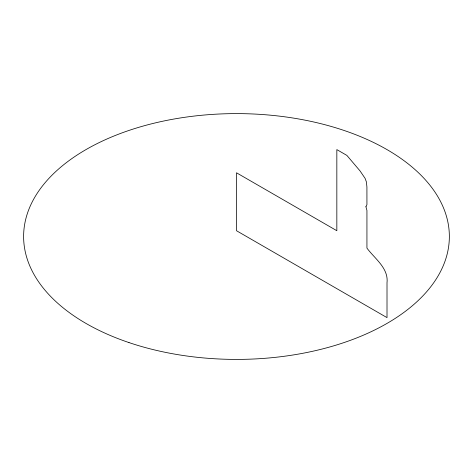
<?xml version="1.0" encoding="UTF-8"?>
<svg xmlns="http://www.w3.org/2000/svg" width="473" height="473" viewBox="0 0 473 473"><rect width="100%" height="100%" fill="white"/><g stroke="black" fill="none" stroke-linecap="round" stroke-linejoin="round"><path stroke-width="0.71" d="M365.936 206.742L366.936 210.438L366.936 248.094C374.669 258.654 388.723 268.079 387.009 282.854L387.009 317.62L236.488 230.718L236.488 172.781L336.835 230.712L336.835 149.604L346.869 155.398L360.054 170.936L365.109 178.386L366.398 181.922L366.918 186.995L366.936 204.643L365.936 206.742M128.981 342.582A212.868 122.897 0 0 0 449.35 237.221A212.868 122.897 0 0 0 131.127 129.72A212.868 122.897 0 0 0 128.981 342.582"/></g></svg>
